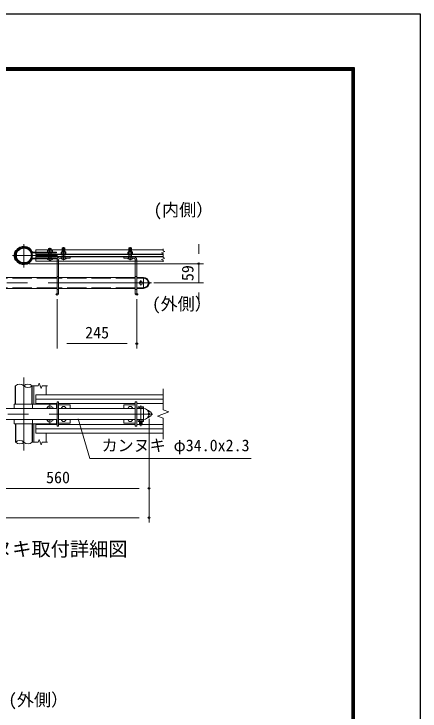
# Model space of a CAD drawing. Units: millimetres, scale not verified, with parts at other scales. Extents: x -6300 to 6300, y -4455 to 4455.
# Drawn here: x 3802 to 6300, y 170 to 4455 of the extents above; entities that cross this region are included whole.
import ezdxf
from ezdxf.enums import TextEntityAlignment as Align

# ---------------------------------------------------------------- set-up
doc = ezdxf.new("R2010")
doc.units = ezdxf.units.MM
doc.header["$LTSCALE"] = 20
doc.header["$PDMODE"] = 32
doc.header["$PDSIZE"] = 10
doc.linetypes.add('DASHED', pattern=[7.5, 6, -1.5])
doc.linetypes.add('USER1', pattern=[50.8, 31.75, -6.35, 6.35, -6.35])
for name, color, linetype, lineweight in [('0-0_D-STR1', 1, 'Continuous', 25), ('0-1_D-BMK', 2, 'USER1', 13), ('0-5_D-STR3', 3, 'Continuous', 13), ('0-7_D-STR-DIM', 7, 'Continuous', 13), ('0-9_Defpoints', 8, 'Continuous', 25), ('0-A_D-STR-TXT', 7, 'Continuous', 13), ('0-B_D-TTL-TXT', 7, 'Continuous', 25), ('0-C_D-TTL', 7, 'Continuous', 25)]:
    doc.layers.add(name, color=color, linetype=linetype, lineweight=lineweight)
doc.styles.add('ＭＳ ゴシック', font='')
doc.styles.get('ＭＳ ゴシック').set_extended_font_data('MS Gothic')

msp = doc.modelspace()

# ---------------------------------------------------------------- linework, layer by layer
at = {"layer": '0-0_D-STR1'}
for p, q in [((3812.55, 2056.1), (3812.55, 2168.78)), ((3914.15, 2056.1), (3914.15, 2169.4)), ((3812.55, 1936.1), (3812.55, 1823.41)), ((3914.15, 1936.1), (3914.15, 1822.8))]:
    msp.add_line(p, q, dxfattribs=at)
for radius in [50.8, 46.2]:
    msp.add_circle((3863.35, 2970.57), radius, dxfattribs=at)
at = {"layer": '0-1_D-BMK'}
for p, q in [((3863.35, 3039.87), (3863.35, 2896.27)), ((4023.35, 2938.17), (4023.35, 3018.17)), ((4107.55, 2941.17), (4107.55, 3021.17)), ((4517.55, 2941.17), (4517.55, 3021.17)), ((3794.05, 2970.57), (4070.21, 2970.57)), ((4648.45, 2801.97), (2808.45, 2801.97)), ((4583.05, 2785.67), (4583.05, 2818.12)), ((3863.05, 1771.1), (3863.05, 2221.1)), ((3999.35, 2031.1), (4047.35, 2031.1)), ((4023.35, 2030.1), (4023.35, 2055.1)), ((4583.05, 2047.58), (4583.05, 1921.78)), ((4632.56, 1972.1), (4632.56, 2020.1)), ((4653.05, 1996.1), (2813.05, 1996.1)), ((4608.56, 1996.1), (4656.56, 1996.1)), ((3999.35, 1961.1), (4047.35, 1961.1)), ((4023.35, 1937.1), (4023.35, 1962.1))]:
    msp.add_line(p, q, dxfattribs=at)
at = {"layer": '0-5_D-STR3'}
for p, q in [((3814.54, 3000.49), (3812.48, 2999.77)), ((3937.55, 2975.97), (3937.55, 3005.97)), ((4719.9, 3005.97), (3937.55, 3005.97)), ((4008.35, 2991.17), (4008.35, 3002.57)), ((4011.99, 3004.17), (4034.86, 3004.17)), ((4016.95, 3013.97), (4015.35, 3012.37)), ((4015.35, 3012.37), (4015.35, 3004.17)), ((4015.35, 3012.37), (4031.35, 3012.37)), ((4015.85, 2991.17), (4015.85, 3002.57)), ((4016.95, 3013.97), (4016.95, 3004.17)), ((4016.95, 3013.97), (4029.75, 3013.97)), ((4029.75, 3013.97), (4029.75, 3004.17)), ((4031.35, 3012.37), (4029.75, 3013.97)), ((4030.85, 2991.17), (4030.85, 3002.57)), ((4031.35, 3012.37), (4031.35, 3004.17)), ((4038.35, 2991.17), (4038.35, 3002.57)), ((4100.74, 3016.97), (4099.14, 3015.37)), ((4099.14, 3015.37), (4099.14, 2992.17)), ((4099.14, 3015.37), (4115.14, 3015.37)), ((4100.74, 3016.97), (4100.74, 2992.17)), ((4100.74, 3016.97), (4113.54, 3016.97)), ((4113.54, 3016.97), (4113.54, 2992.17)), ((4115.14, 3015.37), (4113.54, 3016.97)), ((4115.14, 3015.37), (4115.14, 2992.17)), ((4510.74, 3016.97), (4509.14, 3015.37)), ((4509.14, 3015.37), (4509.14, 2992.17)), ((4509.14, 3015.37), (4525.14, 3015.37)), ((4510.74, 3016.97), (4510.74, 2992.17)), ((4510.74, 3016.97), (4523.54, 3016.97)), ((4523.54, 3016.97), (4523.54, 2992.17)), ((4525.14, 3015.37), (4523.54, 3016.97)), ((4525.14, 3015.37), (4525.14, 2992.17)), ((3805.72, 2971.72), (3805.35, 2972.09)), ((3805.72, 2969.42), (3805.35, 2969.05)), ((3808.97, 2974.97), (3808.6, 2975.34)), ((3808.97, 2966.17), (3808.6, 2965.8)), ((3814.4, 2987.58), (3810.05, 2989.09)), ((3816.05, 2996.14), (3813.99, 2995.42)), ((3918.9, 2991.17), (4063.35, 2991.17)), ((3918.9, 2986.57), (4063.35, 2986.57)), ((4719.9, 2979.17), (3937.55, 2979.17)), ((4719.9, 2975.97), (3937.55, 2975.97)), ((3937.55, 2965.17), (3937.55, 2935.17)), ((4719.9, 2965.17), (3937.55, 2965.17)), ((4719.9, 2961.97), (3937.55, 2961.97)), ((4002.26, 2986.57), (4002.26, 2991.17)), ((4038.35, 2991.17), (4008.35, 2991.17)), ((4015.35, 2986.57), (4015.35, 2979.17)), ((4015.35, 2975.97), (4015.35, 2965.17)), ((4015.35, 2961.97), (4015.35, 2954.57)), ((4031.35, 2986.57), (4031.35, 2979.17)), ((4031.35, 2975.97), (4031.35, 2965.17)), ((4031.35, 2961.97), (4031.35, 2954.57)), ((4042.26, 2986.57), (4042.26, 2991.17)), ((4063.35, 2986.57), (4063.35, 2991.17)), ((4147.55, 2961.97), (4085.55, 2961.97)), ((4092.14, 2979.17), (4092.14, 2990.57)), ((4122.14, 2979.17), (4092.14, 2979.17)), ((4095.77, 2992.17), (4118.64, 2992.17)), ((4099.14, 2975.97), (4099.14, 2965.17)), ((4099.64, 2979.17), (4099.64, 2990.57)), ((4114.64, 2979.17), (4114.64, 2990.57)), ((4115.14, 2975.97), (4115.14, 2965.17)), ((4122.14, 2979.17), (4122.14, 2990.57)), ((4147.55, 2952.97), (4147.55, 2961.97)), ((4477.55, 2961.97), (4539.55, 2961.97)), ((4477.55, 2952.97), (4477.55, 2961.97)), ((4502.14, 2979.17), (4502.14, 2990.57)), ((4532.14, 2979.17), (4502.14, 2979.17)), ((4505.77, 2992.17), (4528.64, 2992.17)), ((4509.14, 2975.97), (4509.14, 2965.17)), ((4509.64, 2979.17), (4509.64, 2990.57)), ((4524.64, 2979.17), (4524.64, 2990.57)), ((4525.14, 2975.97), (4525.14, 2965.17)), ((4532.14, 2979.17), (4532.14, 2990.57)), ((3814.4, 2953.56), (3810.05, 2952.05)), ((3814.54, 2940.65), (3812.48, 2941.37)), ((3816.05, 2945), (3813.99, 2945.72)), ((3918.9, 2954.57), (4063.35, 2954.57)), ((3918.9, 2949.97), (4063.35, 2949.97)), ((4719.9, 2935.17), (3937.55, 2935.17)), ((4002.26, 2954.57), (4002.26, 2949.97)), ((4042.26, 2954.57), (4042.26, 2949.97)), ((4063.35, 2954.57), (4063.35, 2949.97)), ((4067.55, 2731.97), (4067.55, 2943.97)), ((4076.55, 2943.97), (4067.55, 2943.97)), ((4076.55, 2731.97), (4076.55, 2943.97)), ((4147.55, 2952.97), (4085.55, 2952.97)), ((4477.55, 2952.97), (4539.55, 2952.97)), ((4548.55, 2943.97), (4557.55, 2943.97)), ((4548.55, 2731.97), (4548.55, 2943.97)), ((4557.55, 2731.97), (4557.55, 2943.97)), ((4062.95, 2835.97), (3517.55, 2835.97)), ((4548.55, 2835.97), (4076.55, 2835.97)), ((4599.05, 2835.97), (4557.55, 2835.97)), ((4599.05, 2835.97), (4599.05, 2767.97)), ((4062.95, 2767.97), (3517.55, 2767.97)), ((4548.55, 2767.97), (4076.55, 2767.97)), ((4599.05, 2767.97), (4557.55, 2767.97)), ((4076.55, 2731.97), (4067.55, 2731.97)), ((4548.55, 2731.97), (4557.55, 2731.97)), ((3925.35, 2056.1), (3925.35, 2169.4)), ((4001.35, 2114.4), (4001.35, 2169.4)), ((3937.55, 2114.4), (4719.9, 2114.4)), ((3937.55, 2114.4), (3937.55, 2056.1)), ((3937.55, 2086.65), (4719.9, 2086.65)), ((3937.55, 2059.86), (4067.55, 2059.86)), ((4067.55, 2071.1), (4067.55, 1921.1)), ((4067.55, 2071.1), (4076.55, 2071.1)), ((4076.55, 2071.1), (4076.55, 1921.1)), ((4076.55, 2059.86), (4548.55, 2059.86)), ((4548.55, 2071.1), (4548.55, 1921.1)), ((4557.55, 2071.1), (4548.55, 2071.1)), ((4557.55, 2071.1), (4557.55, 1921.1)), ((4557.55, 2059.86), (4719.9, 2059.86)), ((4067.55, 2030.1), (3517.55, 2030.1)), ((3802.92, 2056.1), (4063.35, 2056.1)), ((3802.92, 2056.1), (3802.92, 2030.1)), ((3915.85, 2056.1), (3915.85, 2030.1)), ((4063.35, 2056.1), (4063.35, 2030.1)), ((4076.55, 2053.1), (4147.55, 2053.1)), ((4548.55, 2030.1), (4076.55, 2030.1)), ((4147.55, 2053.1), (4147.55, 2030.1)), ((4477.55, 2053.1), (4477.55, 2030.1)), ((4548.55, 2053.1), (4477.55, 2053.1)), ((4599.05, 2030.1), (4557.55, 2030.1)), ((4566.85, 2039.5), (4566.85, 2030.1)), ((4595.17, 2041.1), (4570.65, 2041.1)), ((4575.05, 2039.5), (4575.05, 2030.1)), ((4591.05, 2039.5), (4591.05, 2030.1)), ((4599.05, 2030.1), (4599.05, 1962.1)), ((4599.25, 2039.5), (4599.25, 2030.1)), ((4067.55, 1962.1), (3517.55, 1962.1)), ((3802.92, 1962.1), (3802.92, 1936.1)), ((3802.92, 1936.1), (4063.35, 1936.1)), ((3915.85, 1962.1), (3915.85, 1936.1)), ((3925.35, 1936.1), (3925.35, 1822.8)), ((3937.55, 1936.1), (3937.55, 1877.8)), ((3937.55, 1932.34), (4067.55, 1932.34)), ((4063.35, 1962.1), (4063.35, 1936.1)), ((4548.55, 1962.1), (4076.55, 1962.1)), ((4076.55, 1939.1), (4147.55, 1939.1)), ((4076.55, 1932.34), (4548.55, 1932.34)), ((4147.55, 1962.1), (4147.55, 1939.1)), ((4477.55, 1962.1), (4477.55, 1939.1)), ((4548.55, 1939.1), (4477.55, 1939.1)), ((4599.05, 1962.1), (4557.55, 1962.1)), ((4557.55, 1932.34), (4575.05, 1932.34)), ((4566.85, 1962.1), (4566.85, 1950.7)), ((4599.25, 1950.7), (4566.85, 1950.7)), ((4595.92, 1949.1), (4570.75, 1949.1)), ((4575.05, 1962.1), (4575.05, 1950.7)), ((4575.05, 1949.1), (4575.05, 1931.7)), ((4591.05, 1931.7), (4575.05, 1931.7)), ((4576.65, 1930.1), (4575.05, 1931.7)), ((4576.65, 1949.1), (4576.65, 1930.1)), ((4589.45, 1930.1), (4576.65, 1930.1)), ((4589.45, 1949.1), (4589.45, 1930.1)), ((4589.45, 1930.1), (4591.05, 1931.7)), ((4591.05, 1962.1), (4591.05, 1950.7)), ((4591.05, 1949.1), (4591.05, 1931.7)), ((4591.05, 1932.34), (4719.9, 1932.34)), ((4599.25, 1962.1), (4599.25, 1950.7)), ((3937.55, 1905.54), (4719.9, 1905.54)), ((4067.55, 1921.1), (4076.55, 1921.1)), ((4557.55, 1921.1), (4548.55, 1921.1)), ((3937.55, 1877.8), (4719.9, 1877.8)), ((4001.35, 1877.8), (4001.35, 1822.8))]:
    msp.add_line(p, q, dxfattribs=at)
at = {"layer": '0-5_D-STR3', "linetype": 'DASHED'}
for p, q in [((4097.55, 2961.97), (4097.55, 2952.97)), ((4117.55, 2961.97), (4117.55, 2952.97)), ((4507.55, 2961.97), (4507.55, 2952.97)), ((4527.55, 2961.97), (4527.55, 2952.97)), ((4062.95, 2831.37), (3517.55, 2831.37)), ((4076.55, 2841.97), (4067.55, 2841.97)), ((4548.55, 2831.37), (4076.55, 2831.37)), ((4548.55, 2841.97), (4557.55, 2841.97)), ((4599.05, 2831.37), (4557.55, 2831.37)), ((4062.95, 2772.57), (3517.55, 2772.57)), ((4076.55, 2761.97), (4067.55, 2761.97)), ((4548.55, 2772.57), (4076.55, 2772.57)), ((4548.55, 2761.97), (4557.55, 2761.97)), ((4599.05, 2772.57), (4557.55, 2772.57))]:
    msp.add_line(p, q, dxfattribs=at)
at = {"layer": '0-5_D-STR3'}
msp.add_circle((4583.05, 2801.97), 10, dxfattribs=at)
for centre, radius, start, end in [((3815.11, 2991.99), 8.21, 108.6643, 157.65812), ((3813.22, 3004.26), 4, 289.23198, 325.69204), ((3813.22, 3004.26), 8.6, 289.23198, 325.69204), ((3863.35, 2970.57), 56.4, 24.40065, 146.12251), ((3863.35, 2970.57), 51.8, 24.40065, 146.16068), ((4012.1, 2998.98), 5.19, 43.75516, 136.24484), ((4023.35, 2985.79), 18.38, 65.91485, 114.08515), ((4034.6, 2999), 5.18, 43.62212, 136.37788), ((3811.43, 2978.17), 8.6, 171.49976, 225), ((3811.43, 2962.97), 8.6, 135, 188.50024), ((3862.27, 2970.57), 60, 155.85625, 171.49976), ((3862.27, 2970.57), 60, 188.50024, 204.14375), ((3802.78, 2972.33), 4.13, 315.35402, 3.57636), ((3802.78, 2968.81), 4.13, 356.42364, 44.64598), ((3862.27, 2970.57), 55.4, 160.47092, 177.91592), ((3862.27, 2970.57), 55.4, 182.08408, 199.52908), ((3811.43, 2978.17), 4, 171.49976, 225), ((3811.43, 2962.97), 4, 135, 188.50024), ((3863.54, 2970.23), 56.71, 156.03695, 171.35167), ((3863.54, 2970.91), 56.71, 188.64833, 203.96305), ((3802.89, 2968.89), 8.6, 1.62132, 45), ((3802.89, 2972.25), 8.6, 315, 358.37868), ((3862.27, 2970.57), 50.8, 160.43758, 178.37868), ((3862.27, 2970.57), 50.8, 181.62132, 199.56242), ((3815.11, 2991.98), 3.62, 107.98575, 159.29847), ((3918.9, 2995.77), 9.2, 204.40065, 270), ((3918.9, 2995.77), 4.6, 204.40065, 270), ((4085.55, 2943.97), 18, 90, 180), ((4095.89, 2986.98), 5.19, 43.75516, 136.24484), ((4107.14, 2973.79), 18.38, 65.91485, 114.08515), ((4118.39, 2987), 5.18, 43.62212, 136.37788), ((4505.89, 2986.98), 5.19, 43.75516, 136.24484), ((4517.14, 2973.79), 18.38, 65.91485, 114.08515), ((4528.39, 2987), 5.18, 43.62212, 136.37788), ((4539.55, 2943.97), 18, 0, 90), ((3815.11, 2949.15), 8.21, 202.34188, 251.3357), ((3815.11, 2949.16), 3.62, 200.70153, 252.01425), ((3813.22, 2936.88), 4, 34.30796, 70.76802), ((3813.22, 2936.88), 8.6, 34.30796, 70.76802), ((3863.35, 2970.57), 56.4, 213.87749, 335.59935), ((3863.35, 2970.57), 51.8, 213.83932, 335.59935), ((3918.9, 2945.37), 9.2, 90, 155.59935), ((3918.9, 2945.37), 4.6, 90, 155.59935), ((4023.77, 2965.29), 23.32, 221.06115, 318.93885), ((4085.55, 2943.97), 9, 90, 180), ((4107.55, 2968.29), 23.32, 221.06115, 318.93885), ((4517.55, 2968.29), 23.32, 221.06115, 318.93885), ((4539.55, 2943.97), 9, 0, 90), ((4599.05, 2801.97), 34, 270, 90), ((4023.35, 2031.1), 16, 356.41668, 183.58332), ((4107.55, 2026.1), 16, 14.47751, 165.52249), ((4517.55, 2026.1), 16, 14.47751, 165.52249), ((4570.95, 2035.07), 6.03, 47.18249, 132.81751), ((4583.05, 2020.3), 20.8, 67.38014, 112.61986), ((4595.15, 2035.04), 6.05, 47.363, 132.637), ((4599.05, 1996.1), 34, 270, 90), ((4632.56, 1996.1), 16, 257.99801, 102.00199), ((4023.35, 1961.1), 16, 176.41668, 3.58332), ((4107.55, 1966.1), 16, 194.47751, 345.52249), ((4517.55, 1966.1), 16, 194.47751, 345.52249), ((4570.95, 1955.14), 6.04, 227.28053, 312.71947), ((4583.05, 1969.9), 20.8, 247.38014, 292.61986), ((4595.15, 1954.96), 5.92, 226.1605, 313.8395)]:
    msp.add_arc(centre, radius, start, end, dxfattribs=at)
at = {"layer": '0-5_D-STR3', "linetype": 'DASHED'}
msp.add_arc((4599.05, 2801.97), 29.4, 270, 90, dxfattribs=at)
at = {"layer": '0-7_D-STR-DIM'}
for p, q in [((4719.9, 3010.47), (4719.9, 2998.67)), ((4938.4, 2979.77), (4938.4, 3039.77)), ((4709.32, 2987.12), (4730.47, 2994.82)), ((4719.9, 2983.27), (4709.32, 2987.12)), ((4730.47, 2994.82), (4719.9, 2998.67)), ((4719.9, 2983.27), (4719.9, 2971.47)), ((4719.9, 2969.67), (4719.9, 2957.87)), ((4730.47, 2954.02), (4719.9, 2957.87)), ((3893.35, 2919.77), (4968.4, 2919.77)), ((4709.32, 2946.32), (4730.47, 2954.02)), ((4719.9, 2942.47), (4709.32, 2946.32)), ((4719.9, 2942.47), (4719.9, 2930.67)), ((4938.4, 2801.97), (4938.4, 2919.77)), ((4663.05, 2801.97), (4968.4, 2801.97)), ((4067.55, 2701.97), (4067.55, 2398.93)), ((4557.55, 2701.97), (4557.55, 2398.93)), ((4938.4, 2741.97), (4938.4, 2681.97)), ((4127.55, 2428.93), (4497.55, 2428.93)), ((3951.81, 2169.4), (3957.58, 2185.25)), ((3957.58, 2185.25), (3969.12, 2153.54)), ((3951.81, 2169.4), (3917.75, 2169.4)), ((3969.12, 2153.54), (3974.89, 2169.4)), ((4008.95, 2169.4), (3974.89, 2169.4)), ((4719.9, 2149.89), (4719.9, 2021.75)), ((4755.13, 2008.92), (4719.9, 2021.75)), ((4684.66, 1983.27), (4755.13, 2008.92)), ((4719.9, 1970.44), (4684.66, 1983.27)), ((4633.05, 1966.1), (4633.05, 1508.75)), ((4633.05, 1966.1), (4633.05, 1328.75)), ((4719.9, 1970.44), (4719.9, 1842.31)), ((3951.81, 1822.8), (3917.75, 1822.8)), ((3951.81, 1822.8), (3957.58, 1838.65)), ((3957.58, 1838.65), (3969.12, 1806.94)), ((3969.12, 1806.94), (3974.89, 1822.8)), ((4008.95, 1822.8), (3974.89, 1822.8)), ((3573.05, 1538.75), (4573.05, 1538.75)), ((2893.05, 1358.75), (4573.05, 1358.75))]:
    msp.add_line(p, q, dxfattribs=at)
for centre, start, end in [((3837.8, 2143.37), 45.18146, 134.81854), ((3888.3, 2143.37), 45.18146, 134.81854), ((3888.3, 2194.2), 225.18146, 314.81854), ((3838.4, 1797.38), 45.18146, 134.81854), ((3838.4, 1848.21), 225.18146, 314.81854), ((3888.9, 1848.21), 225.18146, 314.81854)]:
    msp.add_arc(centre, 35.82, start, end, dxfattribs=at)
at = {"layer": '0-9_Defpoints'}
for p in [(3863.35, 2919.77), (4938.4, 2919.77), (4633.05, 2801.97), (4067.55, 2731.97), (4557.55, 2731.97), (4557.55, 2428.93), (4633.05, 1996.1), (4633.05, 1538.75), (4633.05, 1358.75)]:
    msp.add_point(p, dxfattribs=at)
at = {"layer": '0-A_D-STR-TXT'}
msp.add_lwpolyline([(5261.61, 1722.13), (4269.61, 1722.13), (4197.26, 1965.75)], dxfattribs=at)
at = {"layer": '0-C_D-TTL', "color": 2}
msp.add_lwpolyline([(-6300, 4455), (6300, 4455), (6300, -4455), (-6300, -4455)], close=True, dxfattribs=at)
at = {"layer": '0-C_D-TTL'}
for points in [[(-5895, 4125), (5895, 4125), (5895, -4125), (-5895, -4125)], [(-5891.25, 4121.25), (5891.25, 4121.25), (5891.25, -4121.25), (-5891.25, -4121.25)], [(-5887.5, 4117.5), (5887.5, 4117.5), (5887.5, -4117.5), (-5887.5, -4117.5)], [(-5883.75, 4113.75), (5883.75, 4113.75), (5883.75, -4113.75), (-5883.75, -4113.75)], [(-5880, 4110), (5880, 4110), (5880, -4110), (-5880, -4110)]]:
    msp.add_lwpolyline(points, close=True, dxfattribs=at)

# ---------------------------------------------------------------- texts
at = {"layer": '0-7_D-STR-DIM', "style": 'ＭＳ ゴシック'}
msp.add_text('59', height=72.14, rotation=90, dxfattribs=at).set_placement((4928.28, 2812.91), align=Align.BOTTOM_LEFT)
for s, p in [('245', (4240.02, 2439.05)), ('560', (3999.74, 1548.88))]:
    msp.add_text(s, height=72.14, dxfattribs=at).set_placement(p, align=Align.BOTTOM_LEFT)
at = {"layer": '0-A_D-STR-TXT', "style": 'ＭＳ ゴシック'}
msp.add_text('カンヌキ φ34.0x2.3', height=72.14, dxfattribs=at).set_placement((4341.43, 1745.58), align=Align.BOTTOM_LEFT)
at = {"layer": '0-B_D-TTL-TXT', "style": 'ＭＳ ゴシック'}
for s, height, p in [('(内側）', 76.98, (4660.8, 3189.39)), ('(外側）', 76.98, (4651.39, 2611.32)), ('右外カンヌキ取付詳細図', 86.66, (3200.55, 1096.95)), ('(外側）', 76.98, (3768.11, 178.55))]:
    msp.add_text(s, height=height, dxfattribs=at).set_placement(p, align=Align.BOTTOM_LEFT)

doc.saveas('drawing.dxf')
